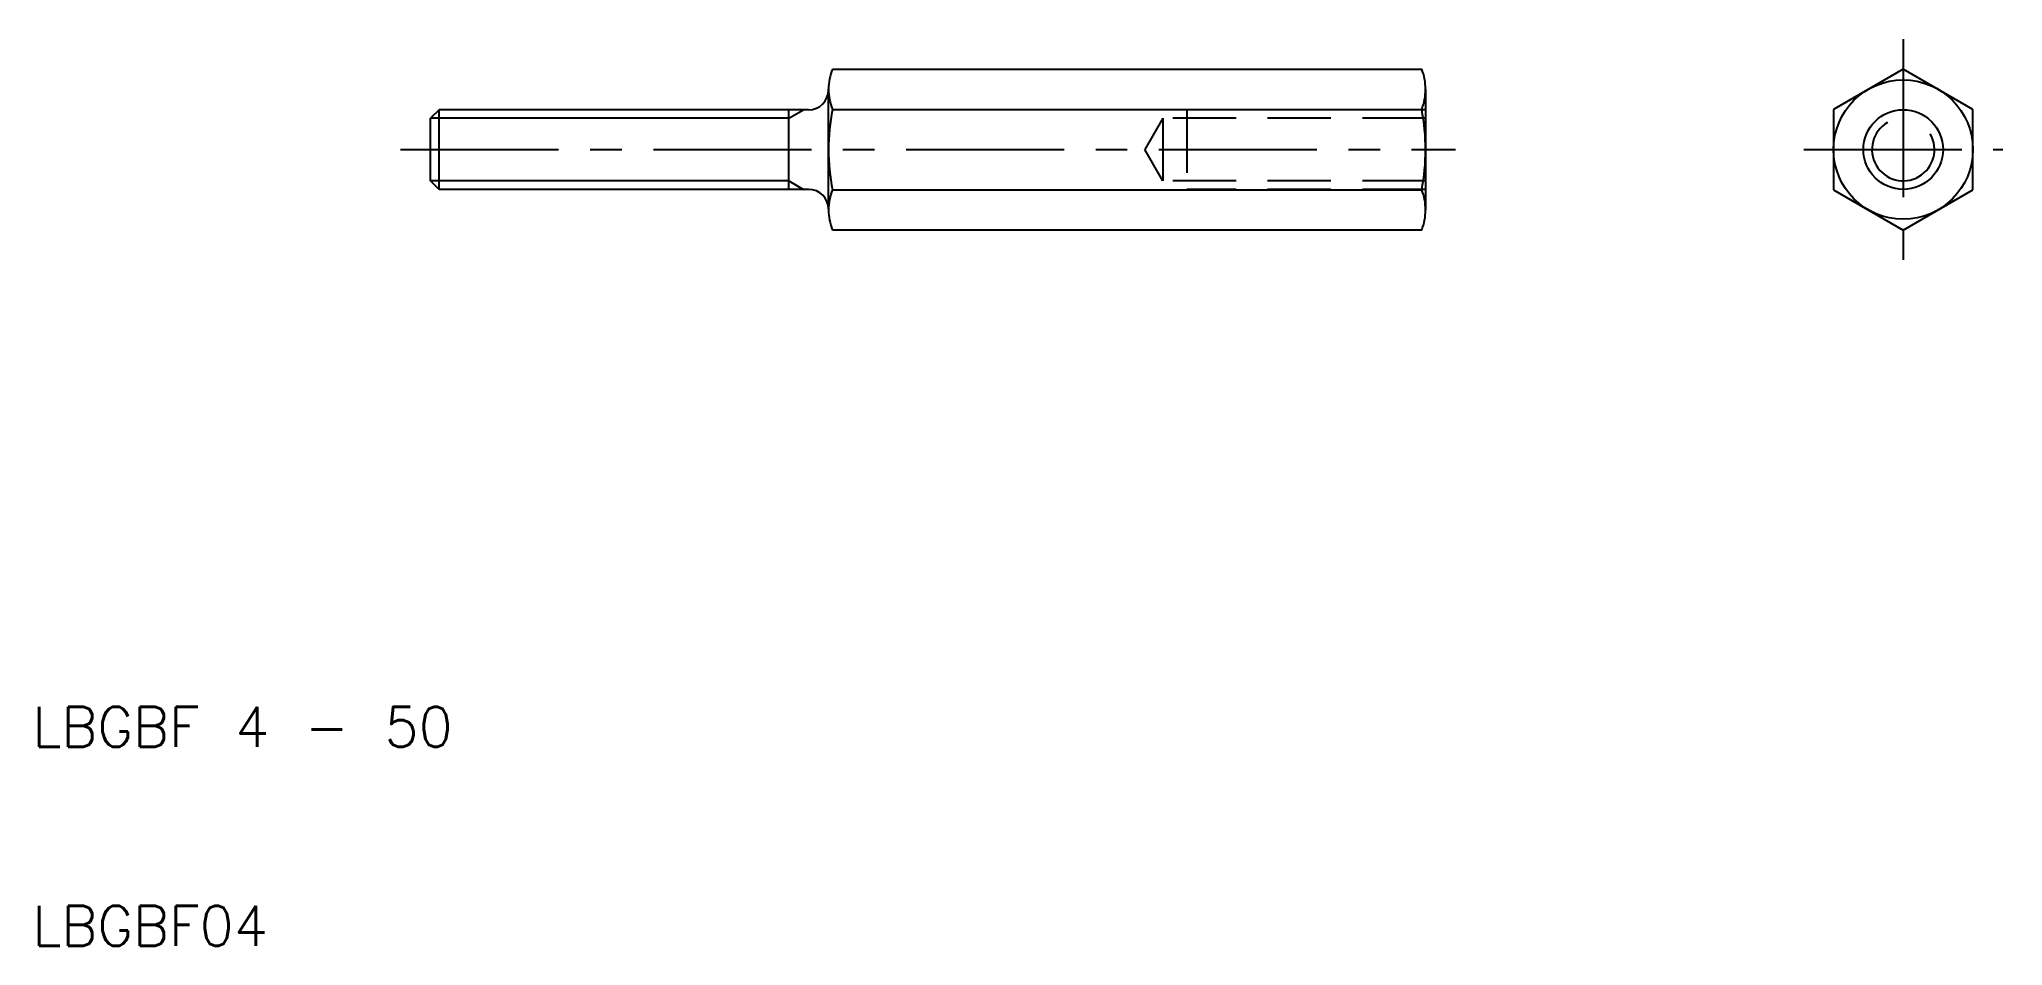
# Model space of a CAD drawing. Extents: x 10.3 to 109, y 10 to 55.5.
import ezdxf

# ---------------------------------------------------------------- set-up
doc = ezdxf.new("R2010")
doc.units = 0
doc.header["$LTSCALE"] = 0.25
doc.linetypes.add('CENTER', pattern=[50.8, 31.75, -6.35, 6.35, -6.35])
doc.linetypes.add('DASHED', pattern=[19.05, 12.7, -6.35])
doc.layers.get('0').update_dxf_attribs({"linetype": 'CONTINUOUS'})
doc.layers.add('CENTER', color=1, linetype='CENTER')
doc.styles.get("Standard").update_dxf_attribs({"font": 'txt.shx', "bigfont": 'extfont.shx'})

msp = doc.modelspace()

# ---------------------------------------------------------------- linework, layer by layer
for p, q in [((50.196, 54.041), (79.804, 54.041)), ((104, 54.041), (100.5, 52.021)), ((107.5, 52.021), (104, 54.041)), ((50, 53), (50, 53.031)), ((50, 47), (50, 53)), ((80, 53.031), (80, 46.969)), ((30.429, 52), (30, 51.57)), ((30, 48.429), (30, 51.57)), ((49, 52), (30.429, 52)), ((30.429, 48), (30.429, 52)), ((48, 48), (48, 52)), ((50.196, 52.021), (79.804, 52.021)), ((100.5, 52.021), (100.5, 47.979)), ((107.5, 47.979), (107.5, 52.021)), ((30.429, 48), (30, 48.429)), ((49, 48), (30.429, 48)), ((50.196, 47.979), (79.804, 47.979)), ((100.5, 47.979), (104, 45.959)), ((104, 45.959), (107.5, 47.979)), ((50, 47), (50, 46.969)), ((79.804, 45.959), (50.196, 45.959))]:
    msp.add_line(p, q)
at = {"color": 3}
for p, q in [((48, 51.57), (30, 51.57)), ((48, 51.57), (48.744, 52)), ((48, 48.429), (30, 48.429)), ((48, 48.429), (48.744, 48))]:
    msp.add_line(p, q, dxfattribs=at)
at = {"color": 3, "linetype": 'DASHED'}
for p, q in [((66.8, 51.57), (65.893, 50)), ((80, 51.57), (66.8, 51.57)), ((66.8, 51.57), (66.8, 48.429)), ((80, 52), (68, 52)), ((68, 52), (68, 48)), ((66.8, 48.429), (65.893, 50)), ((80, 48.429), (66.8, 48.429)), ((80, 48), (68, 48))]:
    msp.add_line(p, q, dxfattribs=at)
for radius in [3.5, 2]:
    msp.add_circle((104, 50), radius)
for centre, radius, start, end in [((52.699, 53.031), 2.699, 158.01264, 180), ((77.301, 53.031), 2.699, 0, 21.98736), ((49, 53), 1, 270, 0), ((52.699, 53.031), 2.699, 180, 201.98736), ((77.301, 53.031), 2.699, 338.01264, 0), ((60.5, 50), 10.5, 168.9042, 191.0958), ((69.5, 50), 10.5, 348.9042, 11.0958), ((49, 47), 1, 0, 90), ((52.699, 46.969), 2.699, 158.01264, 180), ((77.301, 46.969), 2.699, 0, 21.98736), ((52.699, 46.969), 2.699, 180, 201.98736), ((77.301, 46.969), 2.699, 338.01264, 0)]:
    msp.add_arc(centre, radius, start, end)
at = {"color": 3}
msp.add_arc((104, 50), 1.571, 120, 30, dxfattribs=at)
at = {"layer": 'CENTER', "color": 1, "linetype": 'CENTER'}
for p, q in [((104, 55.541), (104, 44.459)), ((28.5, 50), (81.5, 50)), ((99, 50), (109, 50))]:
    msp.add_line(p, q, dxfattribs=at)

# ---------------------------------------------------------------- texts
for s, p in [('LBGBF 4 - 50', (10, 20)), ('LBGBF04', (10, 10))]:
    msp.add_text(s, height=2).set_placement(p)

doc.saveas('drawing.dxf')
